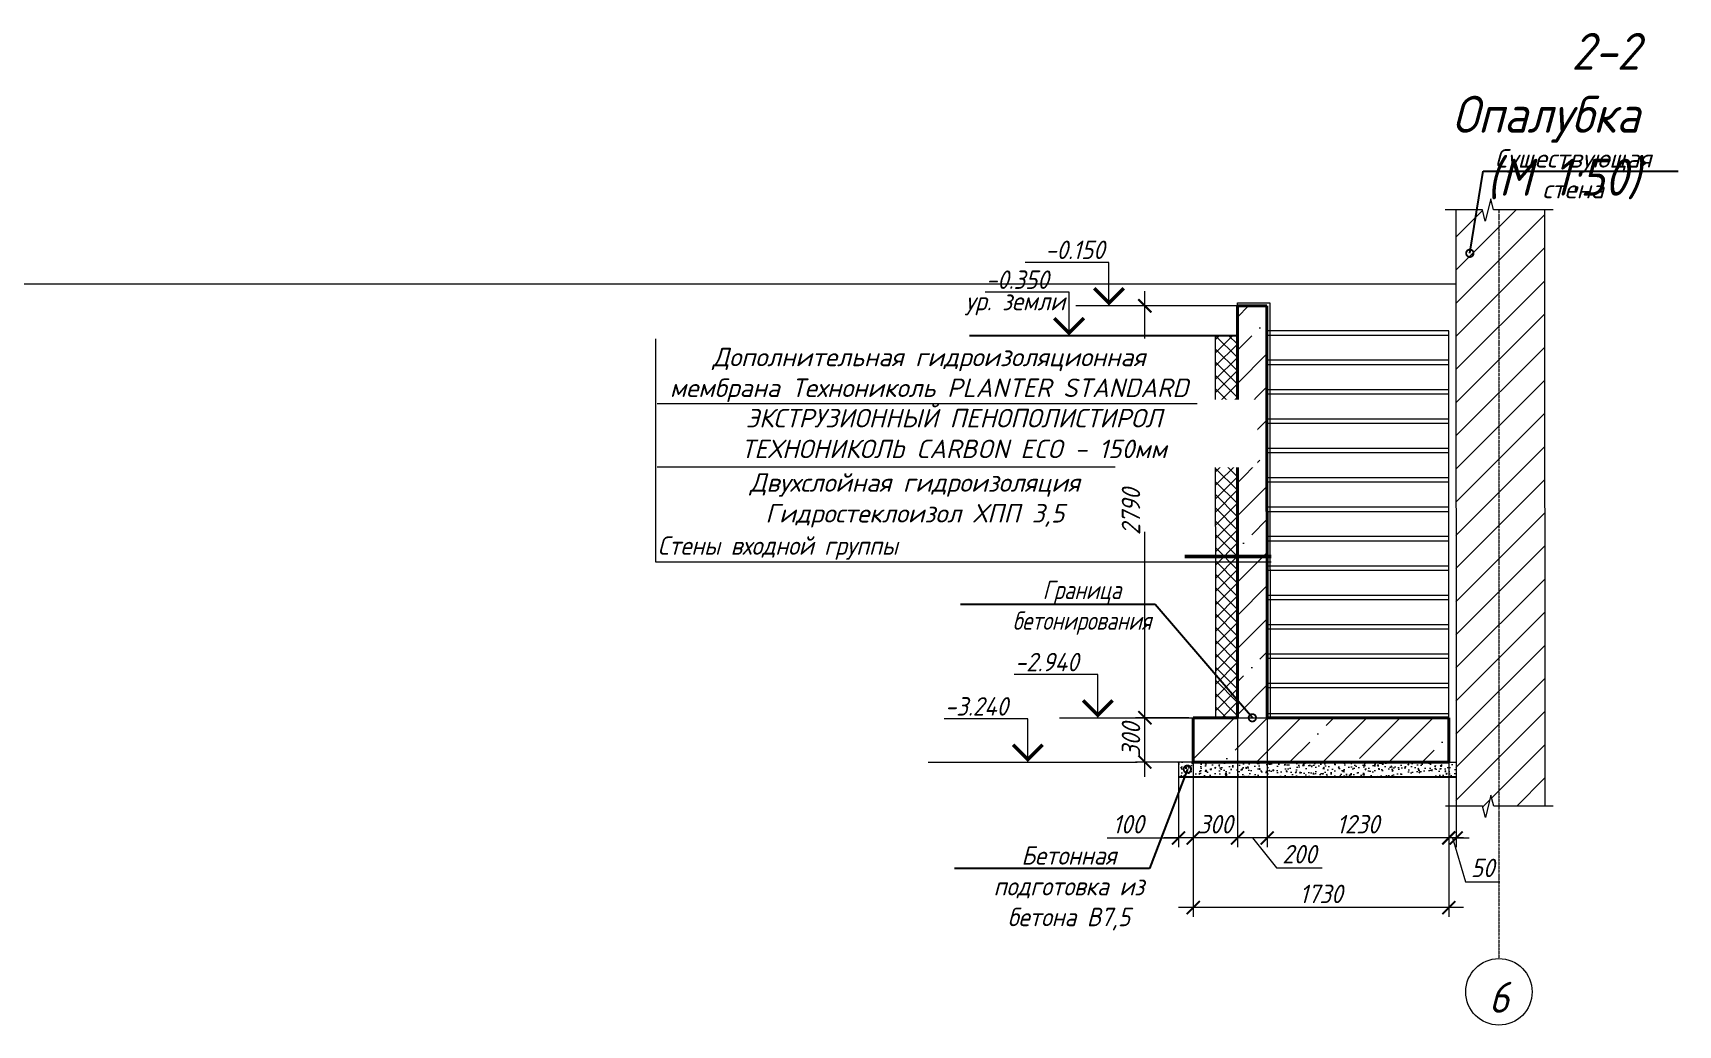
# Model space of a CAD drawing. Header units: millimetres. Extents: x 504091 to 2165846, y 135022 to 442887.
# Drawn here: x 1348631 to 1359772, y 233770 to 240489 of the extents above; entities that cross this region are included whole.
import ezdxf
from ezdxf import colors
from ezdxf.entities.mleader import LeaderData, LeaderLine
from ezdxf.math import Vec2, Vec3

# ---------------------------------------------------------------- set-up
doc = ezdxf.new("R2010")
doc.units = ezdxf.units.MM
for name, pattern in [('ADSK_Линия сетки', [25, 20, -2.5, 0, -2.5]), ('IMPORT-ADSK_Штриховая_ш3 п1_5 _2_', [4.5, 3, -1.5]), ('осеваяX2', [4, 2.5, -0.5, 0.5, -0.5])]:
    doc.linetypes.add(name, pattern=pattern)
doc.layers.get('Defpoints').update_dxf_attribs({"color": 255})
for name, color, linetype, lineweight in [('+АР_Вспомогательная', 7, 'Continuous', 9), ('S-STRS', 31, 'Continuous', 9), ('Аннотация', 7, 'Continuous', 9), ('Монолит тонкий', 204, 'Continuous', 9), ('Оси', 165, 'осеваяX2', 13), ('Размер', 7, 'Continuous', 13), ('размеры', 7, 'Continuous', 9), ('Размеры КР', 164, 'Continuous', 9), ('СПДС_+АР_Выноски', 4, 'Continuous', 9)]:
    doc.layers.add(name, color=color, linetype=linetype, lineweight=lineweight)
for name, color, linetype in [('PS_Выноски', 7, 'Continuous'), ('SGRAND', 7, 'Continuous'), ('Контур', 7, 'Continuous')]:
    doc.layers.add(name, color=color, linetype=linetype)
doc.styles.add('GOST 2.304_new', font='isocpeur.ttf', dxfattribs={"width": 0.9, "oblique": 15})
doc.linetypes.add('zem', pattern='A,1.9,[130,ltypeshp.shx,S=2.4,R=135,X=0.5,Y=-1.8],2,[130,ltypeshp.shx,S=2.4,R=135,X=0.5,Y=-1.8],2,[130,ltypeshp.shx,S=2.4,R=135,X=0.5,Y=-1.8],3.8', length=9.7)
doc.linetypes.add('зигзаг', pattern='A,0.00254,-5.08,[131,ltypeshp.shx,S=5.08,R=0,X=-5.08,Y=0],-10.16,[131,ltypeshp.shx,S=5.08,R=180,X=5.08,Y=0],-5.08', length=20.32254)
doc.dimstyles.new('SPDS 1_50', dxfattribs={"dimscale": 50, "dimtxt": 2.5, "dimasz": 1.77, "dimexe": 1.25, "dimexo": 0.625, "dimtad": 1, "dimdec": 0, "dimrnd": 0.001, "dimzin": 9, "dimtxsty": 'GOST 2.304_new', "dimblk": 'ARCHTICK', "dimcen": 2.5, "dimdle": 2, "dimclrt": 256, "dimadec": 0, "dimazin": 2, "dimtfac": 0.75, "dimtdec": 0, "dimtmove": 1, "dimatfit": 3, "dimfxl": 0, "dimtolj": 1, "dimlwd": 9, "dimlwe": 9, "dimarcsym": 0})

# ---------------------------------------------------------------- blocks, each defined once
blk = doc.blocks.new('_DotSmall')
at = {"color": 0, "linetype": 'ByBlock', "lineweight": 35, "const_width": 0.5}
blk.add_lwpolyline([(-0.0625, 0, 1), (0.0625, 0, 1)], format="xyb", close=True, dxfattribs=at)
blk = doc.blocks.new('_ArchTick')
at = {"color": 0, "linetype": 'ByBlock', "const_width": 0.15}
blk.add_lwpolyline([(-0.5, -0.5), (0.5, 0.5)], dxfattribs=at)
blk = doc.blocks.new('*D3079')
at = {"layer": 'Defpoints', "color": 0, "lineweight": 20, "transparency": 16777216}
for p in [(1358219, 235701), (1358269, 235672), (1358219, 235037)]:
    blk.add_point(p, dxfattribs=at)
at = {"layer": 'Контур', "color": 0, "lineweight": 9, "transparency": 16777216}
for p, q in [((1358219, 235670), (1358219, 234974)), ((1358269, 235641), (1358269, 234974)), ((1358219, 235037), (1358130, 235037)), ((1358269, 235037), (1358219, 235037)), ((1358269, 235037), (1358219, 235037)), ((1358244, 235037), (1358333, 234740)), ((1358269, 235037), (1358357, 235037)), ((1358333, 234740), (1358564, 234740))]:
    blk.add_line(p, q, dxfattribs=at)
at = {"layer": 'Контур', "color": 0, "lineweight": 9, "transparency": 16777216, "xscale": 88.5, "yscale": 88.5, "zscale": 88.5}
blk.add_blockref('_ArchTick', (1358219, 235037), dxfattribs=at)
at = {"layer": 'Контур', "color": 0, "lineweight": 9, "transparency": 16777216, "xscale": 88.5, "yscale": 88.5, "zscale": 88.5, "rotation": 180}
blk.add_blockref('_ArchTick', (1358269, 235037), dxfattribs=at)
at = {"layer": 'Контур', "lineweight": 20, "transparency": 16777216, "insert": (1358448, 234834), "char_height": 125, "attachment_point": 5, "style": 'GOST 2.304_new'}
blk.add_mtext('\\A1;50', dxfattribs=at)
blk = doc.blocks.new('*D3080')
at = {"layer": 'Defpoints', "color": 0, "lineweight": 20, "transparency": 16777216}
for p in [(1356989, 236024), (1358219, 235701), (1356989, 235037)]:
    blk.add_point(p, dxfattribs=at)
at = {"layer": 'Контур', "color": 0, "lineweight": 9, "transparency": 16777216}
for p, q in [((1356989, 235993), (1356989, 234974)), ((1358219, 235670), (1358219, 234974)), ((1358319, 235037), (1356889, 235037))]:
    blk.add_line(p, q, dxfattribs=at)
at = {"layer": 'Контур', "color": 0, "lineweight": 9, "transparency": 16777216, "xscale": 88.5, "yscale": 88.5, "zscale": 88.5, "rotation": 180}
blk.add_blockref('_ArchTick', (1356989, 235037), dxfattribs=at)
at = {"layer": 'Контур', "color": 0, "lineweight": 9, "transparency": 16777216, "xscale": 88.5, "yscale": 88.5, "zscale": 88.5}
blk.add_blockref('_ArchTick', (1358219, 235037), dxfattribs=at)
at = {"layer": 'Контур', "lineweight": 20, "transparency": 16777216, "insert": (1357604, 235130), "char_height": 125, "attachment_point": 5, "style": 'GOST 2.304_new'}
blk.add_mtext('\\A1;1230', dxfattribs=at)
blk = doc.blocks.new('*D3081')
at = {"layer": 'Defpoints', "color": 0, "lineweight": 20, "transparency": 16777216}
for p in [(1356789, 236024), (1356989, 236024), (1356789, 235037)]:
    blk.add_point(p, dxfattribs=at)
at = {"layer": 'Контур', "color": 0, "lineweight": 9, "transparency": 16777216}
for p, q in [((1356789, 235992), (1356789, 234974)), ((1356989, 235993), (1356989, 234974)), ((1357089, 235037), (1356689, 235037)), ((1356889, 235037), (1357052, 234834)), ((1357052, 234834), (1357362, 234834))]:
    blk.add_line(p, q, dxfattribs=at)
at = {"layer": 'Контур', "color": 0, "lineweight": 9, "transparency": 16777216, "xscale": 88.5, "yscale": 88.5, "zscale": 88.5, "rotation": 180}
blk.add_blockref('_ArchTick', (1356789, 235037), dxfattribs=at)
at = {"layer": 'Контур', "color": 0, "lineweight": 9, "transparency": 16777216, "xscale": 88.5, "yscale": 88.5, "zscale": 88.5}
blk.add_blockref('_ArchTick', (1356989, 235037), dxfattribs=at)
at = {"layer": 'Контур', "lineweight": 20, "transparency": 16777216, "insert": (1357207, 234927), "char_height": 125, "attachment_point": 5, "style": 'GOST 2.304_new'}
blk.add_mtext('\\A1;200', dxfattribs=at)
blk = doc.blocks.new('*D3082')
at = {"layer": 'Defpoints', "color": 0, "lineweight": 20, "transparency": 16777216}
for p in [(1356789, 236024), (1356489, 235758), (1356489, 235037)]:
    blk.add_point(p, dxfattribs=at)
at = {"layer": 'Контур', "color": 0, "lineweight": 9, "transparency": 16777216}
for p, q in [((1356789, 235992), (1356789, 234974)), ((1356489, 235727), (1356489, 234974)), ((1356889, 235037), (1356389, 235037))]:
    blk.add_line(p, q, dxfattribs=at)
at = {"layer": 'Контур', "color": 0, "lineweight": 9, "transparency": 16777216, "xscale": 88.5, "yscale": 88.5, "zscale": 88.5, "rotation": 180}
blk.add_blockref('_ArchTick', (1356489, 235037), dxfattribs=at)
at = {"layer": 'Контур', "color": 0, "lineweight": 9, "transparency": 16777216, "xscale": 88.5, "yscale": 88.5, "zscale": 88.5}
blk.add_blockref('_ArchTick', (1356789, 235037), dxfattribs=at)
at = {"layer": 'Контур', "lineweight": 20, "transparency": 16777216, "insert": (1356639, 235130), "char_height": 125, "attachment_point": 5, "style": 'GOST 2.304_new'}
blk.add_mtext('\\A1;300', dxfattribs=at)
blk = doc.blocks.new('*D3083')
at = {"layer": 'Defpoints', "color": 0, "lineweight": 20, "transparency": 16777216}
for p in [(1356489, 235758), (1356389, 235501), (1356389, 235037)]:
    blk.add_point(p, dxfattribs=at)
at = {"layer": 'Контур', "color": 0, "lineweight": 9, "transparency": 16777216}
for p, q in [((1356489, 235727), (1356489, 234974)), ((1356389, 235470), (1356389, 234974)), ((1355905, 235037), (1356389, 235037)), ((1356589, 235037), (1356289, 235037))]:
    blk.add_line(p, q, dxfattribs=at)
at = {"layer": 'Контур', "color": 0, "lineweight": 9, "transparency": 16777216, "xscale": 88.5, "yscale": 88.5, "zscale": 88.5, "rotation": 180}
blk.add_blockref('_ArchTick', (1356389, 235037), dxfattribs=at)
at = {"layer": 'Контур', "color": 0, "lineweight": 9, "transparency": 16777216, "xscale": 88.5, "yscale": 88.5, "zscale": 88.5}
blk.add_blockref('_ArchTick', (1356489, 235037), dxfattribs=at)
at = {"layer": 'Контур', "lineweight": 20, "transparency": 16777216, "insert": (1356048, 235130), "char_height": 125, "attachment_point": 5, "style": 'GOST 2.304_new'}
blk.add_mtext('\\A1;100', dxfattribs=at)
blk = doc.blocks.new('*D3084')
at = {"layer": 'Defpoints', "color": 0, "lineweight": 20, "transparency": 16777216}
for p in [(1356489, 235851), (1358219, 235851), (1356489, 234565)]:
    blk.add_point(p, dxfattribs=at)
at = {"layer": 'Контур', "color": 0, "lineweight": 9, "transparency": 16777216}
for p, q in [((1356489, 235820), (1356489, 234502)), ((1358219, 235820), (1358219, 234502)), ((1358319, 234565), (1356389, 234565))]:
    blk.add_line(p, q, dxfattribs=at)
at = {"layer": 'Контур', "color": 0, "lineweight": 9, "transparency": 16777216, "xscale": 88.5, "yscale": 88.5, "zscale": 88.5, "rotation": 180}
blk.add_blockref('_ArchTick', (1356489, 234565), dxfattribs=at)
at = {"layer": 'Контур', "color": 0, "lineweight": 9, "transparency": 16777216, "xscale": 88.5, "yscale": 88.5, "zscale": 88.5}
blk.add_blockref('_ArchTick', (1358219, 234565), dxfattribs=at)
at = {"layer": 'Контур', "lineweight": 20, "transparency": 16777216, "insert": (1357354, 234658), "char_height": 125, "attachment_point": 5, "style": 'GOST 2.304_new'}
blk.add_mtext('\\A1;1730', dxfattribs=at)
blk = doc.blocks.new('*D3085')
at = {"layer": 'Defpoints', "color": 0, "lineweight": 20, "transparency": 16777216}
for p in [(1356161, 235851), (1356489, 235851), (1356489, 235551)]:
    blk.add_point(p, dxfattribs=at)
at = {"layer": 'Контур', "color": 0, "lineweight": 9, "transparency": 16777216}
for p, q in [((1356161, 235451), (1356161, 235951)), ((1356458, 235851), (1356098, 235851)), ((1356458, 235551), (1356098, 235551))]:
    blk.add_line(p, q, dxfattribs=at)
at = {"layer": 'Контур', "color": 0, "lineweight": 9, "transparency": 16777216, "xscale": 88.5, "yscale": 88.5, "zscale": 88.5}
for p, rotation in [((1356161, 235851), 90), ((1356161, 235551), 270)]:
    blk.add_blockref('_ArchTick', p, dxfattribs=dict(at, rotation=rotation))
at = {"layer": 'Контур', "lineweight": 20, "transparency": 16777216, "insert": (1356067, 235701), "char_height": 125, "attachment_point": 5, "rotation": 90, "style": 'GOST 2.304_new'}
blk.add_mtext('\\A1;300', dxfattribs=at)
blk = doc.blocks.new('*D3078')
at = {"layer": 'Defpoints', "color": 0, "lineweight": 20, "transparency": 16777216}
for p in [(1356161, 238641), (1356788, 238641), (1356489, 235851)]:
    blk.add_point(p, dxfattribs=at)
at = {"layer": 'Контур', "color": 0, "lineweight": 9, "transparency": 16777216}
for p, q in [((1356161, 235751), (1356161, 238741)), ((1356757, 238641), (1356098, 238641)), ((1356458, 235851), (1356098, 235851))]:
    blk.add_line(p, q, dxfattribs=at)
at = {"layer": 'Контур', "color": 0, "lineweight": 9, "transparency": 16777216, "xscale": 88.5, "yscale": 88.5, "zscale": 88.5}
for p, rotation in [((1356161, 238641), 90), ((1356161, 235851), 270)]:
    blk.add_blockref('_ArchTick', p, dxfattribs=dict(at, rotation=rotation))
at = {"layer": 'Контур', "lineweight": 20, "transparency": 16777216, "insert": (1356067, 237246), "char_height": 125, "attachment_point": 5, "rotation": 90, "style": 'GOST 2.304_new'}
blk.add_mtext('\\A1;2790', dxfattribs=at)

msp = doc.modelspace()

# ---------------------------------------------------------------- hatches: boundary and pattern name
at = {"layer": 'SGRAND', "lineweight": 20}
h = msp.add_hatch(dxfattribs=at)
h.set_pattern_fill('ANSI31', color=256, scale=50)
h.set_pattern_definition([(45, (69604.47, -12785.95), (-112.253202, 112.253202), [])])
h.paths.add_polyline_path([(1358267.7907, 239290.263), (1358447.4711, 239290.263), (1358466.2211, 239215.263), (1358503.7211, 239365.263), (1358522.4711, 239290.263), (1358867.7907, 239290.263), (1358867.7907, 235253.3398), (1358522.4711, 235253.3398), (1358503.7211, 235328.3398), (1358466.2211, 235178.3398), (1358447.4711, 235253.3398), (1358267.7907, 235253.3398)])
h = msp.add_hatch(dxfattribs=at)
h.set_pattern_fill('ANSI35', color=256, scale=50)
h.set_pattern_definition([(45, (69564.47, -12785.95), (-224.5064, 224.5064), []), (45, (69788.97, -12785.95), (-224.5064, 224.5064), [396.875, -79.375, 0, -79.375])])
h.paths.add_polyline_path([(1356787.7907, 238640.8392), (1356987.7907, 238640.8392), (1356987.7907, 235852.503), (1356787.7907, 235852.503)])
h.paths.add_polyline_path([(1356887.7907, 235852.503), (1356987.7907, 235852.503), (1358218.9005, 235852.503), (1358218.9005, 235552.503), (1356739.8162, 235552.503)])
h.paths.add_polyline_path([(1356488.9005, 235850.8392), (1356787.7907, 235852.503), (1356887.7907, 235852.503), (1356739.8162, 235552.503), (1356487.7907, 235552.503)])
h = msp.add_hatch(dxfattribs=at)
h.set_pattern_fill('ANSI37', color=256, scale=20)
h.set_pattern_definition([(45, (2699.3, 0), (-44.9012806, 44.9012806), []), (135, (2699.3, 0), (-44.9012806, -44.9012806), [])])
h.paths.add_polyline_path([(1356787.8703, 238440.7596), (1356637.8703, 238440.7662), (1356638.7844, 236142.504), (1356788.8541, 235967.5051)])
h.paths.add_polyline_path([(1356638.7844, 236142.504), (1356638.9005, 235850.8392), (1356788.9005, 235850.8392), (1356788.8541, 235967.5051)])
h = msp.add_hatch(dxfattribs=at)
h.set_pattern_fill('AR-CONC', color=256, scale=0.5)
h.set_pattern_definition([(50, (187670.32, -4217.95), (91.0923345, -7.969543), [9.525, -104.775]), (355, (187670.32, -4217.95), (-17.621711, 95.5284226), [7.62, -83.820292]), (100.451445, (187677.91, -4218.62), (73.4706235, 87.558876), [8.0950044, -89.045122]), (46.1842, (187670.32, -4192.55), (135.53952, -21.021164), [14.2875, -157.1625]), (96.635558, (187681.61, -4194.3), (118.702067, 123.713062), [12.142512, -133.567804]), (351.184151, (187670.32, -4192.55), (118.702067, 123.713062), [11.429984, -125.729866]), (21, (187683.02, -4198.9), (75.8071956, -51.132599), [9.525, -104.775]), (326, (187683.02, -4198.9), (30.901014, 92.093983), [7.62, -83.82]), (71.451445, (187689.335, -4203.16), (106.7082096, 40.9613844), [8.0950044, -89.044969]), (37.5, (187670.318, -4217.952), (1.5443016, 42.2775194), [0, -82.804, 0, -85.09, 0, -84.1375]), (7.5, (187670.32, -4217.95), (33.4098313, 50.0902874), [0, -48.514, 0, -80.899, 0, -32.0675]), (327.5, (187641.997, -4217.952), (67.7952976, -2.864372), [0, -31.75, 0, -99.06, 0, -131.445]), (317.5, (187629.297, -4217.95), (74.0645907, 12.7132455), [0, -41.275, 0, -65.786, 0, -93.345])])
h.paths.add_polyline_path([(1356388.9005, 235550.8392), (1356488.9005, 235550.8392), (1358258.9005, 235550.8392), (1358268.832, 235550.8392), (1358268.832, 235450.8392), (1356388.9005, 235450.8392)])

# ---------------------------------------------------------------- linework, layer by layer
at = {"layer": '+АР_Вспомогательная', "color": 7, "linetype": 'Continuous', "ltscale": 50}
for points in [[(1358925.3372, 239290.263), (1358522.4711, 239290.263), (1358503.7211, 239365.263), (1358466.2211, 239215.263), (1358447.4711, 239290.263), (1358195.832, 239290.263)], [(1358926.4469, 235251.6759), (1358523.5808, 235251.6759), (1358504.8308, 235326.6759), (1358467.3308, 235176.6759), (1358448.5808, 235251.6759), (1358196.9417, 235251.6759)]]:
    msp.add_lwpolyline(points, dxfattribs=at)
at = {"layer": 'Defpoints', "lineweight": 20}
msp.add_line((1339832.0618, 238790.8392), (1358267.928, 238790.8392), dxfattribs=at)
at = {"layer": 'PS_Выноски', "linetype": 'zem'}
for p, q in [((1354972.5885, 238440.8392), (1356787.8703, 238440.7596)), ((1356388.9005, 235450.8392), (1358268.785, 235450.8392))]:
    msp.add_line(p, q, dxfattribs=at)
at = {"layer": 'S-STRS', "color": 18, "linetype": 'IMPORT-ADSK_Штриховая_ш3 п1_5 _2_', "true_color": 0x000000}
for p, q in [((1356787.7907, 238660.8392), (1357007.7907, 238660.8392)), ((1356787.7907, 238640.8392), (1356787.7907, 238660.8392)), ((1357007.7907, 238660.8392), (1357008.9005, 235850.8392)), ((1358218.9005, 238470.8392), (1356988.8302, 238470.8392)), ((1358217.9933, 238271.8392), (1356988.8302, 238271.8392)), ((1358218.8248, 238072.8392), (1356988.8302, 238072.8392)), ((1358218.8248, 237873.8392), (1356988.8302, 237873.8392)), ((1358218.8248, 237674.8392), (1356988.8302, 237674.8392)), ((1358218.8248, 237475.8392), (1356988.8302, 237475.8392)), ((1358218.8248, 237276.8392), (1356988.8302, 237276.8392)), ((1358218.8248, 237077.8392), (1356988.8302, 237077.8392)), ((1358218.8248, 236878.8392), (1356988.8302, 236878.8392)), ((1358218.8248, 236679.8392), (1356988.8302, 236679.8392)), ((1358218.8248, 236480.8392), (1356988.8302, 236480.8392)), ((1358218.8248, 236281.8392), (1356988.8302, 236281.8392)), ((1358218.8248, 236082.8392), (1356988.8302, 236082.8392)), ((1356988.9005, 235880.8392), (1358218.9005, 235880.8392))]:
    msp.add_line(p, q, dxfattribs=at)
at = {"layer": 'S-STRS', "color": 18, "linetype": 'IMPORT-ADSK_Штриховая_ш3 п1_5 _2_', "ltscale": 20, "true_color": 0x000000}
msp.add_line((1358218.9005, 238440.8392), (1358218.9005, 238470.8392), dxfattribs=at)
at = {"layer": 'SGRAND', "lineweight": 20}
msp.add_line((1356637.8703, 238440.7662), (1356638.9005, 235850.7795), dxfattribs=at)
at = {"layer": 'Контур', "lineweight": 20}
for p, q in [((1358267.7907, 239290.263), (1358268.9005, 235251.6759)), ((1358867.7907, 239290.263), (1358868.9005, 235251.6759)), ((1358218.9005, 235550.8392), (1358268.9005, 235550.8392))]:
    msp.add_line(p, q, dxfattribs=at)
msp.add_circle((1358558.9005, 233994.5742), 225, dxfattribs=at)
at = {"layer": 'Монолит тонкий', "lineweight": 40, "ltscale": 100}
for p, q in [((1356787.7907, 238640.8392), (1356788.9005, 235850.8392)), ((1356787.7907, 238640.8392), (1356987.7907, 238640.8392)), ((1356987.7907, 238640.8392), (1356988.9005, 235850.8392)), ((1356488.9005, 235850.8392), (1356788.9005, 235850.8392)), ((1356488.9005, 235850.8392), (1356488.9005, 235550.8392)), ((1356988.9005, 235850.8392), (1358218.9005, 235850.8392)), ((1358218.9005, 235850.8392), (1358218.9005, 235550.8392)), ((1356488.9005, 235550.8392), (1358218.9005, 235550.8392))]:
    msp.add_line(p, q, dxfattribs=at)
at = {"layer": 'Монолит тонкий', "lineweight": 20, "ltscale": 100}
for p, q in [((1358218.9005, 238440.8392), (1356988.8302, 238440.8392)), ((1358218.0046, 238241.8392), (1356988.8302, 238241.8392)), ((1358218.8248, 238042.8392), (1356988.8302, 238042.8392)), ((1358218.8248, 237843.8392), (1356988.8302, 237843.8392)), ((1358218.8248, 237644.8392), (1356988.8302, 237644.8392)), ((1358218.8248, 237445.8392), (1356988.8302, 237445.8392)), ((1358218.8248, 237246.8392), (1356988.8302, 237246.8392)), ((1358218.8248, 237047.8392), (1356988.8302, 237047.8392)), ((1358218.8248, 236848.8392), (1356988.8302, 236848.8392)), ((1358218.8248, 236649.8392), (1356988.8302, 236649.8392)), ((1358218.8248, 236450.8392), (1356988.8302, 236450.8392)), ((1358218.8248, 236251.8392), (1356988.8302, 236251.8392)), ((1358218.8248, 236052.8392), (1356988.8302, 236052.8392))]:
    msp.add_line(p, q, dxfattribs=at)
at = {"layer": 'Оси', "linetype": 'ADSK_Линия сетки'}
msp.add_line((1358558.9005, 239290.263), (1358558.9005, 234219.5742), dxfattribs=at)
at = {"layer": 'размеры', "ltscale": 50}
for p, q in [((1356805.3505, 238640.8392), (1355693.8838, 238640.8392)), ((1355583.4418, 235850.8392), (1356788.9005, 235850.8017)), ((1354693.5865, 235550.8392), (1356108.8186, 235550.8392))]:
    msp.add_line(p, q, dxfattribs=at)
for points in [[(1355918.0453, 238642.8392), (1355918.0453, 238935.1428), (1355350.9237, 238935.1428)], [(1355647.4927, 238440.8392), (1355647.4927, 238733.1428), (1355080.3711, 238733.1428)], [(1355842.6419, 235850.8392), (1355842.6419, 236143.1428), (1355275.5203, 236143.1428)], [(1355368.4907, 235550.8392), (1355368.4907, 235843.1428), (1354801.3691, 235843.1428)]]:
    msp.add_lwpolyline(points, dxfattribs=at)
at = {"layer": 'размеры', "ltscale": 50, "const_width": 24}
for points in [[(1355818.0453, 238759.8097), (1355918.0453, 238659.8097), (1356018.0453, 238759.8097)], [(1355547.4927, 238557.8097), (1355647.4927, 238457.8097), (1355747.4927, 238557.8097)], [(1355742.6419, 235967.8097), (1355842.6419, 235867.8097), (1355942.6419, 235967.8097)], [(1355268.4907, 235667.8097), (1355368.4907, 235567.8097), (1355468.4907, 235667.8097)]]:
    msp.add_lwpolyline(points, dxfattribs=at)
at = {"layer": 'Размеры КР', "lineweight": 20}
for p, q in [((1358218.9005, 235850.8392), (1358218.9005, 238440.8392)), ((1356488.9005, 235550.8392), (1356388.9005, 235550.8392)), ((1356388.9005, 235550.8392), (1356388.9005, 235450.8392)), ((1356388.9005, 235450.8392), (1358268.9005, 235450.8392)), ((1358268.8457, 235450.8392), (1356388.9005, 235450.8392))]:
    msp.add_line(p, q, dxfattribs=at)
at = {"layer": 'Размеры КР', "lineweight": 50}
msp.add_line((1357016.7144, 236944.0819), (1356432.3893, 236944.0819), dxfattribs=at)
at = {"layer": 'Размеры КР', "linetype": 'зигзаг', "lineweight": 20}
msp.add_line((1356788.9005, 235850.8392), (1356988.9005, 235850.8392), dxfattribs=at)
at = {"layer": 'СПДС_+АР_Выноски', "color": 251, "ltscale": 100, "true_color": 0x636466}
for p, q in [((1355958.9623, 237129.9032), (1352858.1959, 237129.9032)), ((1357016.7144, 236904.9032), (1352850.0263, 236904.9032))]:
    msp.add_line(p, q, dxfattribs=at)

# ---------------------------------------------------------------- texts
at = {"layer": 'Аннотация', "lineweight": 9, "insert": (1359510.9794, 240489.4369), "char_height": 250, "attachment_point": 3, "line_spacing_factor": 1.022766, "style": 'GOST 2.304_new'}
msp.add_mtext_dynamic_manual_height_columns('2-2\\P Опалубка  \\P(М 1:50)', width=4452.196591, gutter_width=2500, heights=[1983.7092], dxfattribs=at)
at = {"layer": 'Оси', "insert": (1358558.4851, 233958.122), "char_height": 210, "width": 139.32, "attachment_point": 5, "line_spacing_factor": 1.022766, "style": 'GOST 2.304_new'}
msp.add_mtext('\\pt53.9994,108.0009,162.0003,215.9997,269.9991,324.0006,378,431.9994,486.0009,540.0003,593.9997,647.9991,702.0006,756,809.9994,864.0009,918.0003,971.9997,1025.9991,1080.0006,1134,1187.9994,1242.0009,1296.0003,1349.9997,1403.9991,1458.0006,1512,1565.9994,1620.0009,1674.0003,1727.9997;6', dxfattribs=at)
at = {"layer": 'размеры', "ltscale": 50, "style": 'GOST 2.304_new', "oblique": 15, "width": 0.9}
for s, p in [('-0.150', (1355485.7991, 238957.616)), ('-0.350', (1355084.2182, 238755.616)), ('ур. земли', (1354946.238, 238610.729)), ('-2.940', (1355280.4828, 236165.616)), ('-3.240', (1354806.3316, 235865.616))]:
    msp.add_text(s, height=125, dxfattribs=at).set_placement(p)
at = {"layer": 'СПДС_+АР_Выноски', "color": 7, "ltscale": 100, "style": 'GOST 2.304_new', "oblique": 15, "width": 0.9}
msp.add_text('Стены входной группы', height=125, dxfattribs=at).set_placement((1352861.9748, 236954.9032))

# ---------------------------------------------------------------- dimensions: what is measured, and where the dimension line sits
at = {"layer": 'Контур', "lineweight": 20}
for base, p1, p2, angle, picture, middle in [((1356160.8158, 238640.8392), (1356488.9005, 235850.8392), (1356787.7907, 238640.8392), 90, '*D3078', (1356067.0658, 237245.8392)), ((1356988.8403, 235036.6946), (1358218.9005, 235700.8392), (1356988.8403, 236023.785), 180, '*D3080', (1357603.8704, 235130.4446)), ((1356488.9005, 234564.5874), (1358218.9005, 235850.8392), (1356488.9005, 235850.8392), 180, '*D3084', (1357353.9005, 234658.3374)), ((1358218.9005, 235036.6946), (1358268.785, 235671.8011), (1358218.9005, 235700.8392), 180, '*D3079', (1358364.1552, 234833.5696))]:
    dim = msp.add_linear_dim(base=base, p1=p1, p2=p2, angle=angle, dimstyle='SPDS 1_50', dxfattribs=at)
    dim.commit()
    dim.dimension.update_dxf_attribs({"geometry": picture, "text_midpoint": middle})
for base, p1, p2, angle, picture, middle in [((1356488.9005, 235036.6946), (1356788.8404, 236023.7155), (1356488.9005, 235758.0404), 180, '*D3082', (1356638.8704, 235036.6946)), ((1356788.8404, 235036.6946), (1356988.8403, 236023.785), (1356788.8404, 236023.7155), 180, '*D3081', (1357083.0201, 234833.5696)), ((1356160.8158, 235850.8392), (1356488.9005, 235550.503), (1356488.9005, 235850.8392), 90, '*D3085', (1356160.8158, 235700.6711)), ((1356388.9005, 235036.6946), (1356488.9005, 235758.0404), (1356388.9005, 235500.8392), 180, '*D3083', (1356048.4424, 235144.8127))]:
    dim = msp.add_linear_dim(base=base, p1=p1, p2=p2, angle=angle, dimstyle='SPDS 1_50', dxfattribs=at)
    dim.commit()
    dim.dimension.update_dxf_attribs({"geometry": picture, "text_midpoint": middle, "dimtype": 160})

# ---------------------------------------------------------------- leaders
at = {"layer": 'Размер', "ltscale": 20}
ml = msp.add_multileader_mtext('Standard', dxfattribs=at)
ml.set_content('\\A1;{\\W1;Существующая стена}', color=256, style='GOST 2.304_new')
ml.set_leader_properties()
ml.set_arrow_properties(name='DOTSMALL')
ml.build(insert=Vec2(0, 0))
ml.multileader.update_dxf_attribs({"text_left_attachment_type": 6, "text_right_attachment_type": 6, "dogleg_length": 1, "arrow_head_size": 100})
ctx = ml.context
ctx.base_point, ctx.char_height, ctx.arrow_head_size, ctx.landing_gap_size, ctx.plane_origin = Vec3(1358472.6758, 239552.3569), 125, 100, 0, Vec3(1335132.2827, 384759.3438)
ctx.left_attachment, ctx.right_attachment, ctx.text_align_type = 6, 6, 1
notes = []
notes.append((ctx, [(1, (1, 1, 0), (1358452.6758, 239552.3569), (1, 0), 20, [(0, [(1358361.9568, 238996.7896)], 0, [])])]))
ctx.mtext.insert, ctx.mtext.rotation, ctx.mtext.width, ctx.mtext.alignment, ctx.mtext.flow_direction = Vec3(1359061.2976, 239702.3569), 6.2831853072, 1286.674802, 2, 5
ml = msp.add_multileader_mtext('Standard', dxfattribs=at)
ml.set_content('\\A1;{\\W0.8;Граница бетонирования}', color=256, style='GOST 2.304_new')
ml.set_leader_properties()
ml.set_arrow_properties(name='DOTSMALL')
ml.build(insert=Vec2(0, 0))
ml.multileader.update_dxf_attribs({"text_left_attachment_type": 6, "text_right_attachment_type": 6, "dogleg_length": 1, "arrow_head_size": 100})
ctx = ml.context
ctx.base_point, ctx.char_height, ctx.arrow_head_size, ctx.landing_gap_size, ctx.plane_origin = Vec3(1355257.9295, 236617.5355), 125, 100, 0, Vec3(1331113.8309, 381330.6892)
ctx.left_attachment, ctx.right_attachment, ctx.text_align_type = 6, 6, 1
notes.append((ctx, [(0, (1, 1, 0), (1356231.4231, 236617.5355), (-1, 0), 20, [(0, [(1356888.9005, 235850.8392)], 0, [])])]))
ctx.mtext.insert, ctx.mtext.rotation, ctx.mtext.width, ctx.mtext.alignment, ctx.mtext.flow_direction = Vec3(1355734.6763, 236780.0355), 6.2831853072, 1286.674802, 2, 5
ml = msp.add_multileader_mtext('Standard', dxfattribs=at)
ml.set_content('\\A1;Бетонная подготовка из бетона В7,5', color=256, style='GOST 2.304_new')
ml.set_leader_properties()
ml.set_arrow_properties(name='DOTSMALL')
ml.build(insert=Vec2(0, 0))
ml.multileader.update_dxf_attribs({"text_left_attachment_type": 6, "text_right_attachment_type": 6, "dogleg_length": 1, "arrow_head_size": 100})
ctx = ml.context
ctx.base_point, ctx.char_height, ctx.arrow_head_size, ctx.landing_gap_size, ctx.plane_origin = Vec3(1355120.316, 234831.2237), 125, 100, 0, Vec3(1374207.4243, 380120.9965)
ctx.left_attachment, ctx.right_attachment, ctx.text_align_type = 6, 6, 1
notes.append((ctx, [(1, (1, 1, 0), (1356191.9347, 234831.2237), (-1, 0), 20, [(0, [(1356448.8014, 235502.7603)], 0, [])])]))
ctx.mtext.insert, ctx.mtext.width, ctx.mtext.alignment, ctx.mtext.flow_direction = Vec3(1355646.1254, 234981.2237), 1286.674802, 2, 5
for ctx, leaders in notes:
    for number, flags, end, landing, length, lines in leaders:
        leader = LeaderData()
        leader.index, (leader.has_last_leader_line, leader.has_dogleg_vector, leader.attachment_direction) = number, flags
        leader.last_leader_point, leader.dogleg_vector, leader.dogleg_length = Vec3(end), Vec3(landing), length
        for number, points, colour, breaks in lines:
            line = LeaderLine()
            line.index, line.vertices, line.color, line.breaks = number, Vec3.list(points), colors.encode_raw_color(colour), breaks
            leader.lines.append(line)
        ctx.leaders.append(leader)

# ---------------------------------------------------------------- next in the draw order: texts
at = {"layer": 'Размер', "ltscale": 20, "insert": (1354699.1899, 238356.8906), "char_height": 125, "width": 3630.396291, "attachment_point": 2, "style": 'GOST 2.304_new', "bg_fill": 2}
msp.add_mtext('\\A1;{\\W1;Дополнительная гидроизоляционная мембрана Технониколь PLANTER STANDARD}', dxfattribs=at)

# ---------------------------------------------------------------- next in the draw order: texts
at = {"layer": 'Размер', "ltscale": 20, "insert": (1354868.1541, 237942.7269), "char_height": 125, "width": 3983.459268, "attachment_point": 2, "style": 'GOST 2.304_new', "bg_fill": 2}
msp.add_mtext('\\A1;{\\W1;ЭКСТРУЗИОННЫЙ ПЕНОПОЛИСТИРОЛ ТЕХНОНИКОЛЬ CARBON ECO - 150мм}', dxfattribs=at)

# ---------------------------------------------------------------- next in the draw order: linework, layer by layer
at = {"layer": 'СПДС_+АР_Выноски', "color": 251, "ltscale": 100, "true_color": 0x636466}
msp.add_line((1356514.388, 237978.1991), (1352858.1959, 237978.1991), dxfattribs=at)

# ---------------------------------------------------------------- next in the draw order: texts
at = {"layer": 'Размер', "ltscale": 20, "insert": (1354603.5506, 237506.8373), "char_height": 125, "width": 3454.252384, "attachment_point": 2, "style": 'GOST 2.304_new', "bg_fill": 2}
msp.add_mtext('\\A1;{\\W1;Двухслойная гидроизоляция Гидростеклоизол ХПП 3,5}', dxfattribs=at)

# ---------------------------------------------------------------- next in the draw order: linework, layer by layer
at = {"layer": 'СПДС_+АР_Выноски', "color": 251, "ltscale": 100, "true_color": 0x636466}
for p, q in [((1352850.0263, 236904.9032), (1352850.0263, 238417.0875)), ((1355958.9623, 237549.2583), (1352858.1959, 237549.2583))]:
    msp.add_line(p, q, dxfattribs=at)

doc.saveas('drawing.dxf')
